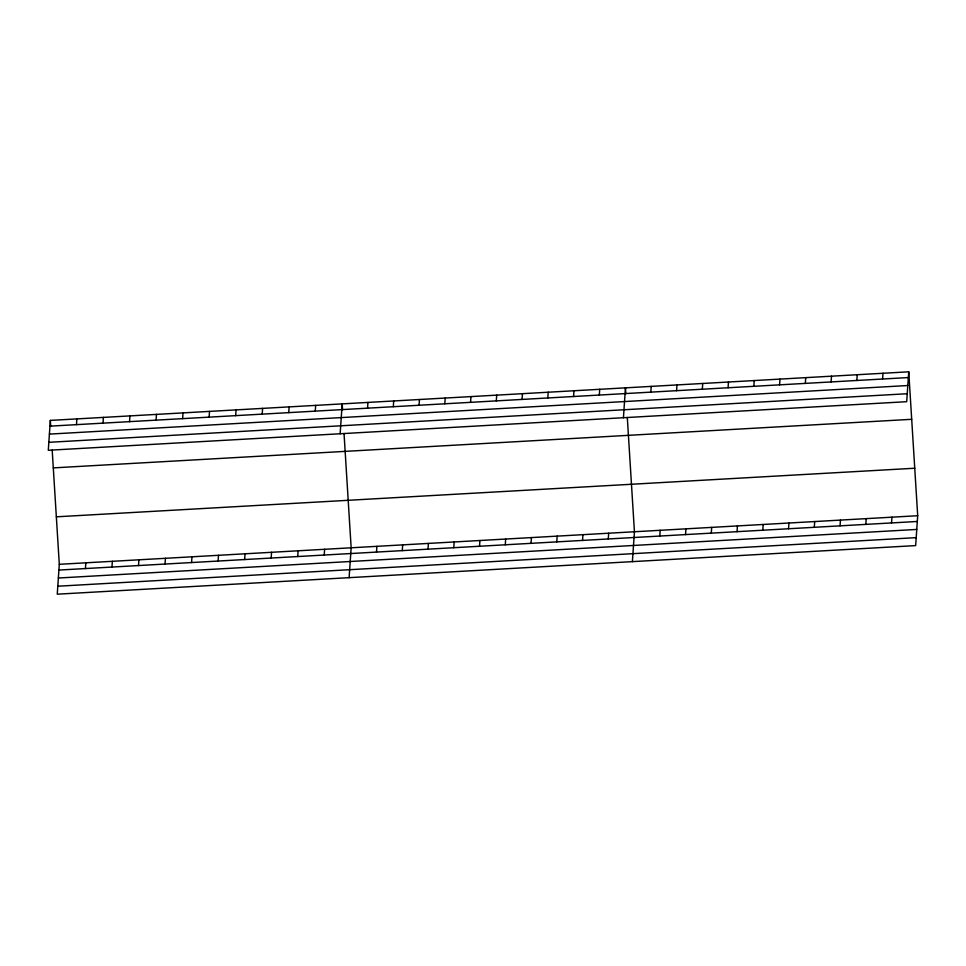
<?xml version="1.0" encoding="UTF-8"?>
<svg xmlns="http://www.w3.org/2000/svg" width="966" height="966" viewBox="0 0 966 966"><rect width="100%" height="100%" fill="white"/><g stroke="black" fill="none" stroke-linecap="round" stroke-linejoin="round"><path stroke-width="1.45" d="M50.341 420.403L48.3 450.277L906.7 401.687L908.74 371.813L50.341 420.403L50.703 426.344M52.188 450.084L59.3 564.313L57.26 594.187L915.659 545.597L917.7 515.723L908.74 371.813M76.471 424.654L76.869 418.906M85.443 568.563L85.829 562.804M103.012 423.144L103.398 417.397M111.971 567.054L112.37 561.306M129.541 421.647L129.939 415.899M138.5 565.557L138.899 559.809M156.069 420.15L156.468 414.39M165.041 564.059L165.428 558.3M182.61 418.64L182.997 412.893M191.57 562.55L191.956 556.802M209.139 417.143L209.525 411.395M218.099 561.053L218.497 555.305M235.668 415.646L236.066 409.886M244.639 559.543L245.026 553.796M262.209 414.136L262.595 408.389M271.168 558.046L271.555 552.298M288.737 412.639L289.124 406.891M297.697 556.549L298.096 550.789M315.266 411.13L315.665 405.382M324.226 555.039L324.624 549.292M340.153 433.758L342.193 403.885L342.568 409.825M349.124 577.668L351.153 547.794L344.041 433.565M367.551 408.171L367.949 402.424M376.511 552.081L376.909 546.333M393.307 406.722L393.693 400.962M402.267 550.632L402.665 544.872M419.051 405.261L419.449 399.513M428.023 549.171L428.409 543.423M444.807 403.8L445.205 398.052M453.766 547.71L454.165 541.962M470.563 402.351L470.949 396.591M479.522 546.249L479.921 540.501M496.307 400.89L496.705 395.142M505.278 544.8L505.665 539.04M522.063 399.429L522.461 393.681M531.022 543.339L531.421 537.591M547.819 397.968L548.205 392.22M556.778 541.878L557.177 536.13M573.575 396.519L573.961 390.771M582.534 540.429L582.921 534.669M599.318 395.058L599.717 389.31M608.278 538.968L608.677 533.22M623.432 417.723L625.461 387.849L625.835 393.79M632.392 561.632L634.433 531.759L627.308 417.529M650.83 392.148L651.217 386.388M659.79 536.045L660.176 530.298M676.574 390.687L676.973 384.939M685.534 534.596L685.932 528.849M702.33 389.226L702.717 383.478M711.29 533.135L711.688 527.388M728.086 387.764L728.473 382.017M737.046 531.674L737.432 525.927M753.83 386.315L754.229 380.568M762.802 530.225L763.188 524.466M779.586 384.854L779.973 379.107M788.546 528.764L788.944 523.017M805.342 383.393L805.729 377.646M814.302 527.303L814.688 521.555M831.086 381.944L831.485 376.185M840.058 525.842L840.444 520.094M856.842 380.483L857.228 374.736M865.802 524.393L866.2 518.645M882.598 379.022L882.984 373.274M891.558 522.932L891.944 517.184M49.942 426.151L908.342 377.561M49.399 434.108L907.798 385.531M48.843 442.319L907.243 393.73M53.299 467.894L911.699 419.304M56.342 516.822L914.742 468.232M59.3 564.313L917.7 515.723M58.902 570.061L917.314 521.471M58.371 578.018L916.77 529.44M57.803 586.217L916.203 537.639"/></g></svg>
